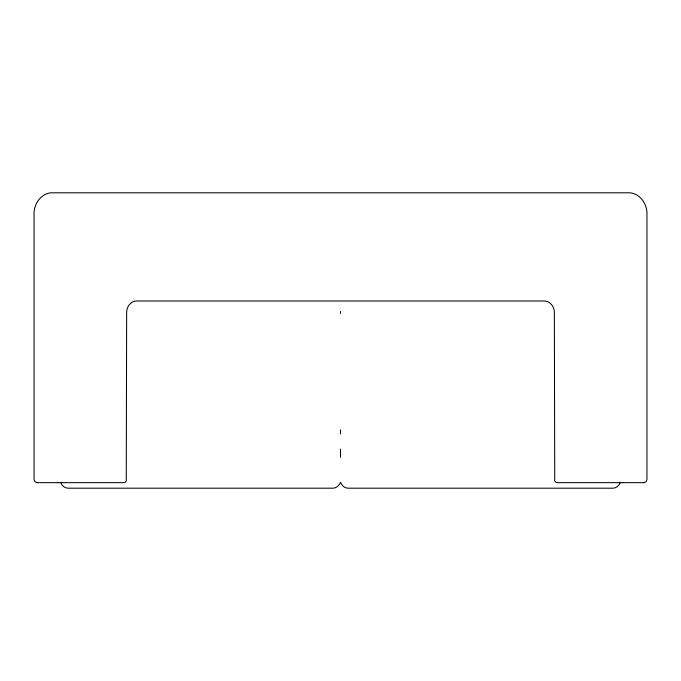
<?xml version="1.0" encoding="UTF-8"?>
<svg xmlns="http://www.w3.org/2000/svg" width="681" height="681" viewBox="0 0 681 681"><rect width="100%" height="100%" fill="white"/><g stroke="black" fill="none" stroke-linecap="round" stroke-linejoin="round"><path stroke-width="1.02" d="M340.194 482.718C339.061 485.698 336.227 488.192 332.932 488.192L68.1 488.192C64.806 488.192 61.971 485.698 60.839 482.718M620.161 482.718C619.029 485.698 616.194 488.192 612.9 488.192L348.068 488.192C344.773 488.192 341.939 485.698 340.806 482.718M58.328 482.54L57.587 482.65M643.664 482.65L644.269 482.625M36.961 482.625L34.884 481.68L34.05 479.33L34.05 212.31C34.561 203.057 41.371 193.574 51.101 192.808L629.899 192.808C639.629 193.574 646.439 203.057 646.95 212.31L646.95 479.33L646.116 481.68L644.039 482.625M37.097 482.65L123.789 482.65L125.219 482.208L126.266 480.99L126.649 312.298C126.632 306.79 130.829 300.942 136.694 300.993L544.306 300.993C550.171 300.942 554.368 306.79 554.351 312.298L554.734 480.99L555.781 482.208L557.211 482.65L643.903 482.65M623.413 482.65L622.672 482.54M36.731 482.625L37.336 482.65M340.5 311.472L340.5 313.507M340.5 429.788L340.5 433.865M340.5 449.162L340.5 457.317M340.5 478.062L340.5 478.062"/></g></svg>
